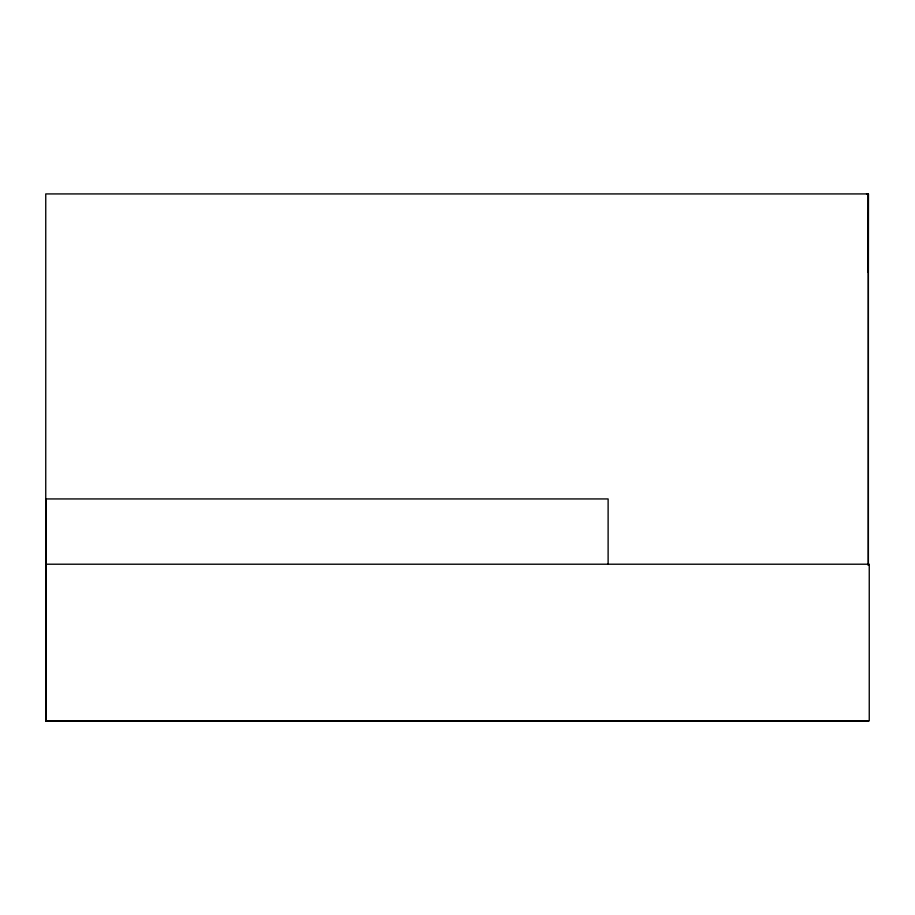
<?xml version="1.0" encoding="UTF-8"?>
<svg xmlns="http://www.w3.org/2000/svg" width="915" height="915" viewBox="0 0 915 915"><rect width="100%" height="100%" fill="white"/><g stroke="black" fill="none" stroke-linecap="round" stroke-linejoin="round"><path stroke-width="1.37" d="M868.266 272.258L868.312 213.184M868.381 565.276L868.392 193.923L45.75 193.923L45.75 721.077L868.312 721.077M866.539 193.923L868.392 193.923L868.324 272.258L867.866 252.323M46.082 564.212L869.25 564.212L869.25 720.894L46.162 721.077M868.312 193.923L868.289 565.276M608.12 564.212L608.12 498.938L46.082 498.938L46.082 721.077"/></g></svg>
